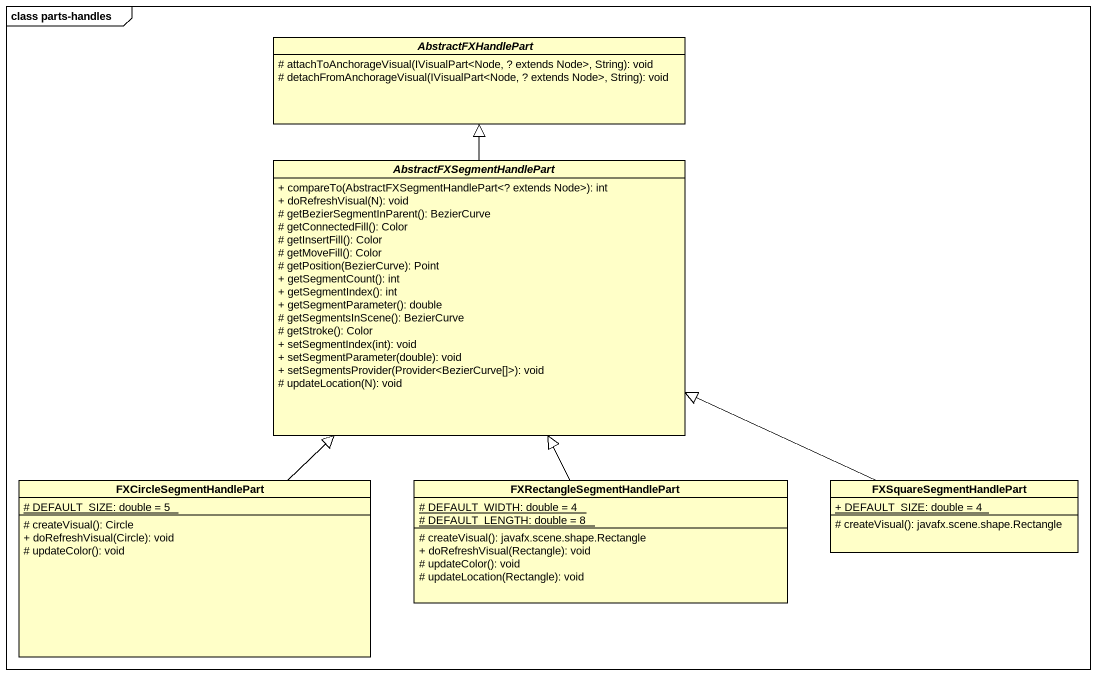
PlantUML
@startuml
mainframe class parts-handles
hide circle
hide empty members
skinparam classAttributeIconSize 0
abstract class AbstractFXHandlePart #FFFFC8 {
  # attachToAnchorageVisual(IVisualPart<Node, ? extends Node>, String): void
  # detachFromAnchorageVisual(IVisualPart<Node, ? extends Node>, String): void
}
abstract class AbstractFXSegmentHandlePart #FFFFC8 {
  + compareTo(AbstractFXSegmentHandlePart<? extends Node>): int
  + doRefreshVisual(N): void
  # getBezierSegmentInParent(): BezierCurve
  # getConnectedFill(): Color
  # getInsertFill(): Color
  # getMoveFill(): Color
  # getPosition(BezierCurve): Point
  + getSegmentCount(): int
  + getSegmentIndex(): int
  + getSegmentParameter(): double
  # getSegmentsInScene(): BezierCurve
  # getStroke(): Color
  + setSegmentIndex(int): void
  + setSegmentParameter(double): void
  + setSegmentsProvider(Provider<BezierCurve[]>): void
  # updateLocation(N): void
}
class FXCircleSegmentHandlePart #FFFFC8 {
  {static} # DEFAULT_SIZE: double = 5
  # createVisual(): Circle
  + doRefreshVisual(Circle): void
  # updateColor(): void
}
class FXRectangleSegmentHandlePart #FFFFC8 {
  {static} # DEFAULT_WIDTH: double = 4
  {static} # DEFAULT_LENGTH: double = 8
  # createVisual(): javafx.scene.shape.Rectangle
  + doRefreshVisual(Rectangle): void
  # updateColor(): void
  # updateLocation(Rectangle): void
}
class FXSquareSegmentHandlePart #FFFFC8 {
  {static} + DEFAULT_SIZE: double = 4
  # createVisual(): javafx.scene.shape.Rectangle
}
AbstractFXSegmentHandlePart -up-|> AbstractFXHandlePart
FXCircleSegmentHandlePart -up-|> AbstractFXSegmentHandlePart
FXRectangleSegmentHandlePart -up-|> AbstractFXSegmentHandlePart
FXSquareSegmentHandlePart -left-|> AbstractFXSegmentHandlePart
@enduml
